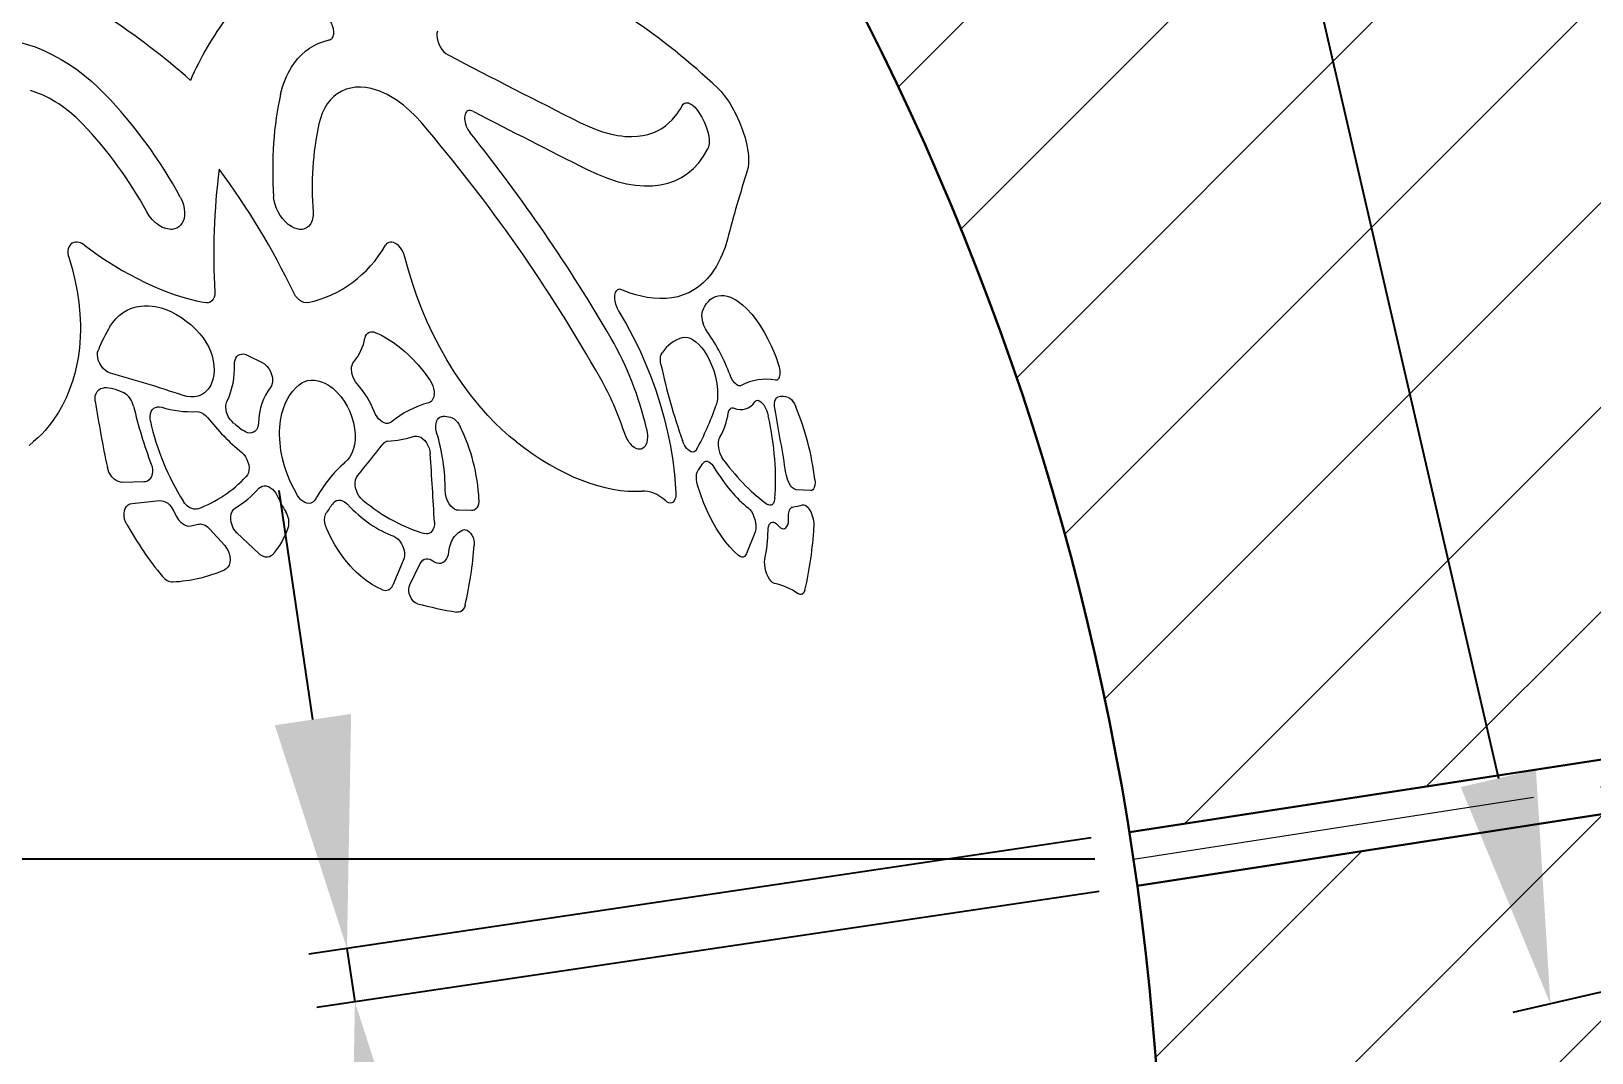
# Model space of a CAD drawing. Extents: x -180 to 858, y -94 to 522.
# Drawn here: x 99.73 to 119.96, y 185.96 to 199.2 of the extents above; entities that cross this region are included whole.
import ezdxf

# ---------------------------------------------------------------- set-up
doc = ezdxf.new("R2010")
doc.units = 0
doc.header["$LTSCALE"] = 7
doc.header["$MEASUREMENT"] = 0
doc.linetypes.add('CENTER2', pattern=[1.125, 0.75, -0.125, 0.125, -0.125])
doc.layers.get('0').update_dxf_attribs({"linetype": 'CONTINUOUS', "lineweight": 15})
for name, color, linetype, lineweight in [('1', 1, 'CENTER2', 15), ('3', 3, 'CONTINUOUS', 30), ('8', 250, 'CONTINUOUS', 15)]:
    doc.layers.add(name, color=color, linetype=linetype, lineweight=lineweight)
doc.styles.add('ITALICT', font='ITALICT.shx', dxfattribs={"width": 0.8, "height": 3})
doc.dimstyles.get("Standard").update_dxf_attribs({"dimtxt": 3, "dimasz": 3, "dimexe": 0.5, "dimexo": 0.5, "dimgap": 0.8, "dimtad": 1, "dimdsep": 46, "dimtxsty": 'ITALICT', "dimcen": 0.09, "dimazin": 2, "dimtfac": 1, "dimtmove": 0, "dimatfit": 3, "dimfxl": 1, "dimtolj": 1, "dimtzin": 0, "dimarcsym": 0})

# ---------------------------------------------------------------- blocks, each defined once
blk = doc.blocks.new('*D57')
at = {"color": 0, "lineweight": -2, "transparency": 16777216}
for p, q in [((106.239, 279.356), (97.935, 277.439)), ((99.097, 274.628), (118.748, 189.513)), ((127.239, 188.395), (118.935, 186.478))]:
    blk.add_line(p, q, dxfattribs=at)
at = {"color": 0, "transparency": 16777216}
for points in [[(99.585, 274.741), (98.61, 274.516), (98.423, 277.551)], [(119.235, 189.626), (118.26, 189.401), (119.423, 186.59)]]:
    blk.add_solid(points, dxfattribs=at)
at = {"color": 0, "transparency": 16777216, "insert": (106.181, 254.172), "char_height": 3, "attachment_point": 5, "rotation": 283, "style": 'ITALICT'}
blk.add_mtext('\\A1;93.4', dxfattribs=at)
blk = doc.blocks.new('*D72')
at = {"color": 0, "lineweight": -2, "transparency": 16777216}
for p, q in [((103.379, 190.276), (102.939, 193.243)), ((113.469, 188.741), (103.325, 187.235)), ((113.572, 188.048), (103.428, 186.542)), ((103.82, 187.308), (103.923, 186.616)), ((104.363, 183.648), (106.197, 171.298))]:
    blk.add_line(p, q, dxfattribs=at)
at = {"color": 0, "transparency": 16777216}
for points in [[(103.874, 190.349), (102.885, 190.202), (103.82, 187.308)], [(104.858, 183.722), (103.869, 183.575), (103.923, 186.616)]]:
    blk.add_solid(points, dxfattribs=at)
at = {"color": 0, "transparency": 16777216, "insert": (107.775, 176.327), "char_height": 3, "attachment_point": 5, "rotation": 278.445, "style": 'ITALICT'}
blk.add_mtext('\\A1;%%c0.7', dxfattribs=at)
blk = doc.blocks.new('*D98')
at = {"color": 0, "lineweight": -2, "transparency": 16777216}
blk.add_arc((127.726, 188.507), 74.157, 92.31805, 100.68195, dxfattribs=at)
at = {"color": 0, "transparency": 16777216}
for points in [[(124.716, 263.103), (124.737, 262.103), (127.726, 262.664)], [(114.083, 260.89), (113.878, 261.868), (111.044, 260.763)]]:
    blk.add_solid(points, dxfattribs=at)
at = {"color": 0, "transparency": 16777216, "insert": (119.071, 264.472), "char_height": 3, "attachment_point": 5, "rotation": 6.5, "style": 'ITALICT'}
blk.add_mtext('\\A1;13°', dxfattribs=at)
blk = doc.blocks.new('*D100')
at = {"color": 0, "lineweight": -2, "transparency": 16777216}
for p, q in [((108.243, 202.468), (69.189, 202.468)), ((69.689, 199.468), (69.689, 191.468)), ((113.517, 188.468), (69.189, 188.468))]:
    blk.add_line(p, q, dxfattribs=at)
at = {"color": 0, "transparency": 16777216}
for points in [[(69.189, 199.468), (70.189, 199.468), (69.689, 202.468)], [(69.189, 191.468), (70.189, 191.468), (69.689, 188.468)]]:
    blk.add_solid(points, dxfattribs=at)
at = {"color": 0, "transparency": 16777216, "insert": (67.389, 195.468), "char_height": 3, "attachment_point": 5, "rotation": 90, "style": 'ITALICT'}
blk.add_mtext('\\A1;14', dxfattribs=at)

msp = doc.modelspace()

# ---------------------------------------------------------------- hatches: boundary and pattern name
at = {"layer": '8'}
h = msp.add_hatch(dxfattribs=at)
h.set_pattern_fill('ANSI31', color=256, scale=15)
h.paths.add_polyline_path([(119.6303, 209.1256), (108.9316, 202.1732, -0.1018383), (113.9639, 188.8142), (123.9633, 190.3573)])
h.paths.add_polyline_path([(116.1474, 224.2116), (99.0824, 222.1209), (99.7259, 216.8683, 0.1692406), (103.8513, 208.4829, -0.0524267), (108.552, 202.7614), (119.4627, 209.8516)])
h.paths.add_polyline_path([(111.3618, 244.9405), (96.5095, 243.1209), (98.9972, 222.8157), (115.9891, 224.8974)])
h.paths.add_polyline_path([(106.5761, 265.6694), (93.9367, 264.1209), (96.4244, 243.8157), (111.2034, 245.6263)])
h.paths.add_polyline_path([(105.3588, 270.9422), (104.628, 270.7735), (102.6207, 279.4683), (95.551, 279.4683, -0.4480524), (92.4524, 276.2359), (93.8515, 264.8157), (106.4178, 266.3552)])
h.paths.add_polyline_path([(124.4759, 271.4683), (123.7259, 271.4683), (123.7259, 279.4683), (111.2259, 279.4683), (110.9052, 279.1475), (112.423, 272.5731), (111.6922, 272.4044), (124.4759, 217.0321)])
h.paths.add_polyline_path([(103.3904, 279.4683), (102.6207, 279.4683), (104.628, 270.7735), (105.3588, 270.9422)], flags=17)
h.paths.add_polyline_path([(110.9052, 279.1475), (110.2798, 278.5222), (111.6922, 272.4044), (112.423, 272.5731)])
h.paths.add_polyline_path([(124.4759, 279.4683), (123.7259, 279.4683), (123.7259, 271.4683), (124.4759, 271.4683)], flags=17)
h.paths.add_polyline_path([(102.9455, 258.1823), (105.0312, 249.1485), (109.4158, 250.1607), (107.3302, 259.1945)], flags=24)
h.paths.add_polyline_path([(116.0254, 261.8609), (122.6255, 262.6129), (122.1161, 267.084), (115.516, 266.332)], flags=24)
h.paths.add_polyline_path([(98.469, 232.1671), (107.6142, 234.2784), (106.6019, 238.663), (97.4567, 236.5517)], flags=24)
h = msp.add_hatch(dxfattribs=at)
h.set_pattern_fill('ANSI31', color=256, scale=15)
h.paths.add_polyline_path([(144.6759, 279.4683), (131.7259, 279.4683), (131.7259, 271.4683), (130.9759, 271.4683), (130.9759, 10.3183), (131.7259, 10.3183), (131.7259, 2.3183), (141.7259, 2.3183), (141.7259, 120.7683), (135.8759, 120.7683), (135.8759, 121.5183), (134.8759, 121.5183), (132.9995, 124.7683), (134.8759, 128.0183), (135.8759, 128.0183), (135.8759, 128.7683), (141.7259, 128.7683), (141.7259, 204.4183), (144.6759, 206.1214)])
h.paths.add_polyline_path([(131.7259, 10.3183), (130.9759, 10.3183), (130.9759, 2.3183), (131.7259, 2.3183)], flags=17)
h.paths.add_polyline_path([(124.4759, 10.3183), (123.7259, 10.3183), (123.7259, 2.3183), (124.4759, 2.3183)])
h.paths.add_polyline_path([(123.7259, 10.3183), (124.4759, 10.3183), (124.4759, 14.8628), (117.2629, 12.2375, 0.3152988), (116.2759, 10.8279), (116.2759, 4.5185, 0.3152988), (116.9339, 3.5788), (120.3971, 2.3183), (123.7259, 2.3183)])
h.paths.add_polyline_path([(131.7259, 279.4683), (130.9759, 279.4683), (130.9759, 271.4683), (131.7259, 271.4683)], flags=17)
h.paths.add_polyline_path([(141.7259, 121.5183), (135.8759, 121.5183), (135.8759, 120.7683), (141.7259, 120.7683)], flags=17)
h.paths.add_polyline_path([(141.7259, 128.7683), (135.8759, 128.7683), (135.8759, 128.0183), (141.7259, 128.0183)], flags=17)
h.paths.add_polyline_path([(140.2973, 112.5777), (145.4545, 112.5777), (145.4545, 117.0777), (140.2973, 117.0777)], flags=9)
h.paths.add_polyline_path([(139.7402, 103.5777), (145.0116, 103.5777), (145.0116, 108.0777), (139.7402, 108.0777)], flags=9)
h.paths.add_polyline_path([(132.8169, 169.0442), (143.2312, 169.0442), (143.2312, 173.5442), (132.8169, 173.5442)], flags=24)
h = msp.add_hatch(dxfattribs=at)
h.set_pattern_fill('ANSI31', color=256, scale=15)
h.paths.add_polyline_path([(124.4759, 188.137), (124.1212, 189.6734), (114.0667, 188.1218, -0.0343906), (114.4009, 183.2683), (114.4009, 180.7683, -0.0247662), (114.1068, 174.8353), (113.2868, 166.5825, 0.0216508), (112.9009, 159.6683), (111.8032, 71.5419, 0.0344623), (112.0362, 67.4179), (114.1655, 50.5186, -0.0313452), (114.4009, 46.7683), (114.4009, 42.7683, -0.0454882), (113.7561, 35.6958, -0.5061452), (115.699, 31.2683), (121.8477, 27.7183), (124.4759, 27.7183)])
h.paths.add_polyline_path([(123.033, 93.2377), (132.4187, 93.2377), (132.4187, 97.7377), (123.033, 97.7377)], flags=9)

# ---------------------------------------------------------------- linework, layer by layer
at = {"layer": '1'}
msp.add_line((114.017, 188.4683), (124.0422, 190.0153), dxfattribs=at)
at = {"layer": '3'}
for p, q in [((113.9639, 188.8142), (123.9633, 190.3573)), ((114.0667, 188.1218), (124.1212, 189.6734))]:
    msp.add_line(p, q, dxfattribs=at)
msp.add_arc((78.9931, 183.2683), 35.4078, 0, 45.40789, dxfattribs=at)
at = {"layer": '8'}
for p, q in [((102.5275, 194.9979), (102.7192, 194.9031)), ((101.1846, 193.3539), (100.9108, 193.3493)), ((109.8347, 193.2439), (109.6452, 193.2525)), ((101.0366, 193.0763), (101.389, 193.1122)), ((101.5677, 192.9888), (101.6083, 192.9075)), ((105.4357, 192.983), (105.2665, 192.9867)), ((101.7983, 192.7859), (101.8909, 192.8071)), ((102.0369, 192.7482), (102.2357, 192.5291)), ((102.6764, 192.4264), (102.3929, 192.6956)), ((105.2671, 192.6981), (105.31, 192.7265)), ((109.1089, 192.6939), (108.9998, 192.4253)), ((104.5503, 192.3348), (104.4132, 192.0157)), ((104.6354, 192.0208), (104.7702, 192.2979))]:
    msp.add_line(p, q, dxfattribs=at)
for points in [[(103.5897, 199.0817), (103.6012, 199.0852), (103.6118, 199.0906), (103.6215, 199.0978), (103.6298, 199.1066), (103.6425, 199.1283), (103.6469, 199.1422), (103.6498, 199.1573), (103.6509, 199.19), (103.6456, 199.2266), (103.6342, 199.2643), (103.6175, 199.3012), (103.5958, 199.3367), (103.5701, 199.3689)], [(104.9951, 199.1951), (104.987, 199.1697), (104.9844, 199.14), (104.9874, 199.1048), (104.996, 199.0682), (105.0098, 199.0311), (105.0283, 198.9945), (105.0508, 198.9603), (105.0766, 198.9297), (105.1036, 198.9054), (105.1316, 198.8872)], [(99.4307, 199.0817), (99.4874, 199.0719), (99.5441, 199.06), (99.6025, 199.0457), (99.6608, 199.0293), (99.7756, 198.9909), (99.8896, 198.9447), (100.0023, 198.8912), (100.1133, 198.8306), (100.2221, 198.7632), (100.3285, 198.6894), (100.4208, 198.6186), (100.5107, 198.5432), (100.5977, 198.4636), (100.6815, 198.3801)], [(102.96, 198.3801), (102.9858, 198.4753), (103.0178, 198.5655), (103.0363, 198.6092), (103.0565, 198.6514), (103.0776, 198.691), (103.1002, 198.7291), (103.1399, 198.7874), (103.1833, 198.8414), (103.2303, 198.8907), (103.2808, 198.9351), (103.3346, 198.9746), (103.394, 199.0102), (103.4565, 199.0401), (103.5219, 199.0639), (103.5897, 199.0817)], [(100.3923, 197.9945), (100.3091, 198.076), (100.2216, 198.1516), (100.1302, 198.2205), (100.0832, 198.2523), (100.0356, 198.2822), (99.9579, 198.3261), (99.8789, 198.3646), (99.7988, 198.3977), (99.7182, 198.4249)], [(104.7798, 198.0146), (104.7067, 198.0948), (104.6303, 198.1692), (104.551, 198.237), (104.4693, 198.2975), (104.4267, 198.3255), (104.3837, 198.3512), (104.3425, 198.3736), (104.3012, 198.3938), (104.2446, 198.4178), (104.188, 198.4376), (104.1318, 198.4528), (104.0637, 198.4651), (103.997, 198.4704), (103.9321, 198.4683), (103.8695, 198.459), (103.8097, 198.4423), (103.7531, 198.4185), (103.7002, 198.3876), (103.6749, 198.3692), (103.6506, 198.3491), (103.6274, 198.3274), (103.6055, 198.304), (103.5651, 198.2527), (103.5299, 198.1955), (103.4999, 198.1331), (103.4752, 198.0659), (103.4557, 197.9945)], [(108.6279, 198.4571), (108.6704, 198.4134), (108.7122, 198.3633), (108.7527, 198.3078), (108.7821, 198.2633), (108.8104, 198.2168), (108.8629, 198.1191), (108.9094, 198.0176), (108.949, 197.9146), (108.9804, 197.8149), (109.0044, 197.7168), (109.0137, 197.6669), (109.0207, 197.6182), (109.0248, 197.5752), (109.0269, 197.534), (109.0258, 197.4798), (109.0201, 197.4303), (109.0096, 197.3866)], [(105.4603, 198.1567), (105.4393, 198.1654), (105.4188, 198.1693), (105.3998, 198.1681), (105.3824, 198.1614), (105.3677, 198.1494), (105.3564, 198.1329), (105.3501, 198.1171), (105.3459, 198.0991), (105.3439, 198.0795), (105.3441, 198.0588), (105.3466, 198.0362), (105.3512, 198.0128), (105.3664, 197.9657), (105.3888, 197.92), (105.4174, 197.8783)], [(106.8482, 198.01), (106.9389, 197.9671), (107.0285, 197.9297), (107.1311, 197.8934), (107.2313, 197.865), (107.3287, 197.8449), (107.3771, 197.8378), (107.4246, 197.8329), (107.4699, 197.8303), (107.5143, 197.8297), (107.5861, 197.8333), (107.6551, 197.8426), (107.7214, 197.8576), (107.7845, 197.8783), (107.8445, 197.9045), (107.9013, 197.9361), (107.9494, 197.9693), (107.9947, 198.0066), (108.037, 198.048), (108.0765, 198.0934), (108.1012, 198.1258), (108.1246, 198.16), (108.1465, 198.1957), (108.1672, 198.233)], [(108.1672, 198.233), (108.1793, 198.2504), (108.1946, 198.2625), (108.2129, 198.2687), (108.2337, 198.2687), (108.2479, 198.2654), (108.2626, 198.2596), (108.2778, 198.2513), (108.2934, 198.2408), (108.3248, 198.2134), (108.355, 198.1801), (108.3836, 198.1421), (108.42, 198.0833), (108.4516, 198.02), (108.4777, 197.9546), (108.4934, 197.9051), (108.5052, 197.8565), (108.5142, 197.7977), (108.5159, 197.7678), (108.5155, 197.7396), (108.5132, 197.717), (108.5091, 197.6967), (108.499, 197.6698)], [(101.658, 197.046), (101.6811, 196.9975), (101.6987, 196.9471), (101.7103, 196.8959), (101.7151, 196.8456), (101.7138, 196.8069), (101.7078, 196.7701), (101.6968, 196.7358), (101.6808, 196.7047), (101.662, 196.6799), (101.6396, 196.6594), (101.614, 196.6436), (101.5856, 196.6331), (101.5549, 196.6277), (101.5345, 196.627), (101.5135, 196.6284), (101.471, 196.6369), (101.4277, 196.6534), (101.3857, 196.6767), (101.3619, 196.6934), (101.3388, 196.7121), (101.2954, 196.7547), (101.257, 196.8027), (101.2248, 196.8544)], [(103.3807, 196.8544), (103.3808, 196.8082), (103.3746, 196.7642), (103.3686, 196.7423), (103.3609, 196.7218), (103.3525, 196.7047), (103.3426, 196.689), (103.3217, 196.665), (103.2965, 196.6464), (103.2676, 196.6339), (103.2375, 196.6278), (103.2057, 196.6276), (103.1732, 196.6329), (103.1403, 196.6435), (103.0991, 196.664), (103.059, 196.6916), (103.0209, 196.7251), (102.9863, 196.7631), (102.9545, 196.8062), (102.9269, 196.8527), (102.9048, 196.9), (102.8874, 196.9489), (102.8753, 196.9979), (102.8691, 197.046)], [(108.752, 196.5018), (108.7211, 196.3985), (108.6846, 196.301), (108.6643, 196.2545), (108.6425, 196.2097), (108.6113, 196.1525), (108.5775, 196.0984), (108.5413, 196.0476), (108.491, 195.9872), (108.4366, 195.9326), (108.3784, 195.8841), (108.3162, 195.842), (108.2503, 195.8063), (108.1808, 195.7773), (108.108, 195.7551), (108.0337, 195.74), (107.9566, 195.7316), (107.8769, 195.7298), (107.7949, 195.7346), (107.7109, 195.746), (107.6393, 195.7605), (107.5668, 195.7793), (107.4932, 195.8024), (107.4374, 195.8226), (107.3813, 195.8451)], [(100.2126, 196.2674), (100.2562, 196.1217), (100.2926, 195.9752), (100.3217, 195.8283), (100.3434, 195.6813), (100.3574, 195.5348), (100.3635, 195.3891), (100.3636, 195.3168), (100.3616, 195.2449), (100.3559, 195.1497), (100.3464, 195.0556), (100.3334, 194.9626), (100.3141, 194.8596), (100.2903, 194.7586), (100.2616, 194.6597), (100.2282, 194.5633), (100.1835, 194.4548), (100.1325, 194.3502), (100.0753, 194.2501), (100.0118, 194.1547), (99.9776, 194.1088), (99.942, 194.0642), (99.9051, 194.0214), (99.8668, 193.98), (99.8134, 193.9269), (99.7575, 193.8765), (99.6993, 193.8289)], [(100.418, 196.4226), (100.3839, 196.444), (100.3661, 196.452), (100.3479, 196.4579), (100.3237, 196.4624), (100.2999, 196.4625), (100.2775, 196.4581), (100.2571, 196.4493), (100.2393, 196.4364), (100.2245, 196.4196), (100.2131, 196.399), (100.2053, 196.3757), (100.2015, 196.3507), (100.2011, 196.3313), (100.2027, 196.3113), (100.2066, 196.2892), (100.2126, 196.2674)], [(104.5716, 196.2674), (104.5583, 196.3088), (104.5388, 196.3492), (104.514, 196.3863), (104.4858, 196.4172), (104.4703, 196.4304), (104.4544, 196.4416), (104.439, 196.4502), (104.4233, 196.4567), (104.4023, 196.4619), (104.382, 196.4627), (104.3633, 196.4589), (104.3465, 196.4508), (104.3319, 196.4384), (104.3202, 196.4226)], [(106.0172, 193.8723), (105.9221, 193.9496), (105.8285, 194.0327), (105.7368, 194.1211), (105.6472, 194.2145), (105.5895, 194.2783), (105.5329, 194.344), (105.4756, 194.4137), (105.4195, 194.4851), (105.3126, 194.6307), (105.2108, 194.782), (105.1144, 194.9383), (105.0236, 195.099), (104.9387, 195.2634), (104.8599, 195.431), (104.7897, 195.5954), (104.7255, 195.7619), (104.6677, 195.9298), (104.6162, 196.0984), (104.5716, 196.2674)], [(102.1061, 195.8122), (102.1051, 195.7794), (102.0984, 195.7486), (102.086, 195.7218), (102.0687, 195.7008), (102.0467, 195.6856), (102.0213, 195.6774), (102.001, 195.6758), (101.9799, 195.6781)], [(103.3143, 195.6781), (103.2878, 195.676), (103.2598, 195.6811), (103.2321, 195.6927), (103.2038, 195.7112), (103.1775, 195.735), (103.1542, 195.7628), (103.1383, 195.7868), (103.1247, 195.8122)], [(107.3813, 195.8451), (107.3689, 195.8493), (107.3568, 195.8512), (107.3403, 195.8498), (107.3254, 195.8435), (107.3127, 195.8326), (107.3049, 195.8219), (107.2986, 195.809), (107.2932, 195.7925), (107.2897, 195.7743), (107.2881, 195.7366), (107.2931, 195.6932), (107.3042, 195.6489), (107.3211, 195.6052), (107.343, 195.5643)], [(108.4321, 195.5773), (108.4454, 195.6058), (108.4601, 195.6324), (108.4815, 195.6648), (108.5051, 195.6933), (108.5308, 195.7178), (108.5621, 195.7402), (108.5958, 195.7569), (108.6315, 195.7677), (108.6692, 195.7724), (108.709, 195.7708), (108.7501, 195.7631), (108.7922, 195.7491), (108.835, 195.7292), (108.8636, 195.7128), (108.8924, 195.6939), (108.9497, 195.6493), (109.0062, 195.5963), (109.0669, 195.5292), (109.1254, 195.4542), (109.1811, 195.3725), (109.2339, 195.2851), (109.2778, 195.2035), (109.3189, 195.119), (109.3569, 195.0322), (109.3833, 194.9658), (109.4078, 194.8987)], [(100.747, 195.3689), (100.7824, 195.422), (100.8227, 195.4702), (100.8675, 195.5131), (100.9166, 195.55), (100.9695, 195.5808), (101.0259, 195.6052), (101.0852, 195.6229), (101.1469, 195.6339), (101.1962, 195.6378), (101.2464, 195.6376), (101.2971, 195.6334), (101.3349, 195.6278), (101.3727, 195.6201), (101.4116, 195.6101), (101.4504, 195.5979), (101.5262, 195.5679), (101.6007, 195.5304), (101.6733, 195.486), (101.737, 195.4401), (101.7985, 195.3891), (101.8572, 195.3337), (101.9128, 195.2743)], [(107.343, 195.5643), (107.438, 195.4044), (107.5274, 195.2396), (107.6108, 195.0705), (107.6881, 194.8975), (107.759, 194.7216), (107.8235, 194.5431), (107.8814, 194.3626), (107.9325, 194.1808), (107.9765, 193.9989), (108.0135, 193.8162), (108.0434, 193.6337), (108.0658, 193.4522), (108.0764, 193.3343), (108.0837, 193.2172)], [(108.4931, 195.297), (108.4681, 195.3375), (108.4478, 195.3824), (108.4327, 195.4299), (108.4236, 195.4772), (108.4212, 195.5146), (108.4239, 195.5485), (108.4273, 195.5636), (108.4321, 195.5773)], [(101.9128, 195.2743), (101.9541, 195.223), (101.9908, 195.1679), (102.0228, 195.1096), (102.0495, 195.049), (102.0706, 194.9868), (102.0857, 194.9237), (102.0945, 194.8618), (102.097, 194.8007), (102.0928, 194.7411), (102.0817, 194.6841), (102.0641, 194.6324), (102.0529, 194.6083), (102.0401, 194.5856), (102.0207, 194.558), (101.9987, 194.5331), (101.9742, 194.5113), (101.9476, 194.493), (101.9191, 194.4783), (101.8888, 194.4672), (101.866, 194.4615), (101.8426, 194.4578), (101.7942, 194.4561), (101.7447, 194.462), (101.6952, 194.4751)], [(104.0538, 195.217), (104.0615, 195.242), (104.0733, 195.2639), (104.0888, 195.2814), (104.1073, 195.2934), (104.1286, 195.2999), (104.1515, 195.3008), (104.1692, 195.2977), (104.1871, 195.2915)], [(104.1871, 195.2915), (104.2667, 195.2544), (104.345, 195.2108), (104.4219, 195.161), (104.4969, 195.1055), (104.5699, 195.0447), (104.6144, 195.0041), (104.6578, 194.9617), (104.7415, 194.8716), (104.8207, 194.7752), (104.8964, 194.6709)], [(100.7536, 194.7651), (100.7206, 194.7783), (100.6891, 194.7983), (100.6607, 194.8238), (100.6351, 194.8547), (100.614, 194.8892), (100.5983, 194.9258), (100.5882, 194.9639), (100.5845, 195.0017), (100.5873, 195.0364), (100.5965, 195.0683)], [(108.178, 195.2255), (108.207, 195.2293), (108.2378, 195.2262), (108.2697, 195.2166), (108.3069, 195.1979), (108.344, 195.1716), (108.3818, 195.137), (108.418, 195.0964), (108.4412, 195.0661), (108.4633, 195.034), (108.486, 194.9972), (108.5071, 194.9588), (108.5438, 194.8807), (108.5743, 194.7989), (108.5983, 194.7155), (108.615, 194.6321), (108.6243, 194.5503), (108.6259, 194.5104), (108.6254, 194.4716), (108.6226, 194.4346), (108.6177, 194.3993), (108.6111, 194.3686), (108.6026, 194.34)], [(102.3621, 194.8776), (102.3635, 194.9067), (102.3692, 194.9343), (102.3791, 194.959), (102.3928, 194.9793), (102.4103, 194.9956), (102.4307, 195.0068), (102.4507, 195.0121), (102.4722, 195.0131), (102.4945, 195.0099), (102.5112, 195.0049), (102.5275, 194.9979)], [(102.7192, 194.9031), (102.751, 194.8832), (102.7801, 194.8567), (102.8062, 194.8241), (102.8274, 194.7875), (102.8433, 194.7484), (102.8528, 194.7086), (102.856, 194.6691), (102.8549, 194.65), (102.852, 194.6315), (102.8417, 194.5997), (102.8342, 194.5856), (102.8251, 194.5731)], [(103.9521, 194.6261), (103.9315, 194.6526), (103.9137, 194.682), (103.8992, 194.7132), (103.8885, 194.7455), (103.8816, 194.7784), (103.8788, 194.8108), (103.8805, 194.8408), (103.8864, 194.8689), (103.8968, 194.8938), (103.9098, 194.9127)], [(107.8906, 194.876), (107.8846, 194.9127), (107.8829, 194.948), (107.8859, 194.9807), (107.893, 195.0072), (107.9044, 195.0288)], [(109.4078, 194.8987), (109.4227, 194.8468), (109.431, 194.7958), (109.4323, 194.7701), (109.4314, 194.7459), (109.4289, 194.7284), (109.425, 194.7127), (109.4155, 194.6926), (109.4093, 194.6849), (109.4021, 194.679), (109.3942, 194.6753), (109.3855, 194.6737), (109.3762, 194.6743)], [(103.201, 194.6136), (103.2352, 194.6375), (103.2728, 194.6556), (103.313, 194.6676), (103.3549, 194.6732), (103.3986, 194.6725), (103.4431, 194.6655), (103.4888, 194.6521), (103.5341, 194.6329), (103.5782, 194.6083), (103.6067, 194.5892), (103.6346, 194.568), (103.6625, 194.5441), (103.6894, 194.5183), (103.7391, 194.4626), (103.784, 194.4013), (103.8234, 194.3355), (103.8571, 194.2663), (103.8844, 194.1946), (103.9052, 194.1215), (103.9191, 194.0478), (103.9258, 193.9744), (103.9264, 193.9371), (103.9248, 193.9003), (103.9214, 193.8665), (103.9162, 193.8335), (103.9058, 193.7898), (103.8917, 193.7483), (103.874, 193.7095), (103.852, 193.6732), (103.8263, 193.6407), (103.7972, 193.6128)], [(104.8964, 194.6709), (104.9162, 194.6375), (104.9319, 194.6016), (104.9429, 194.5644), (104.9488, 194.5276), (104.9496, 194.492), (104.9448, 194.4584), (104.935, 194.4301), (104.92, 194.4065), (104.9106, 194.3969), (104.9002, 194.3892), (104.8792, 194.3802)], [(108.9312, 194.6032), (108.9229, 194.5999), (108.9138, 194.5985), (108.9042, 194.5992), (108.8941, 194.6018), (108.8737, 194.6126), (108.8597, 194.6239), (108.8459, 194.6381), (108.8202, 194.6729), (108.7985, 194.7129), (108.7867, 194.741)], [(100.5563, 194.4025), (100.5538, 194.4373), (100.557, 194.4712), (100.5662, 194.5022), (100.5809, 194.5282), (100.6009, 194.5493), (100.6253, 194.564), (100.6452, 194.5702), (100.6664, 194.5727)], [(103.18, 193.177), (103.1288, 193.2678), (103.0833, 193.362), (103.0438, 193.4589), (103.0106, 193.5578), (102.9841, 193.658), (102.9643, 193.7587), (102.9517, 193.8593), (102.9464, 193.9588), (102.9467, 194.0092), (102.9489, 194.059), (102.953, 194.1055), (102.9589, 194.1512), (102.9668, 194.196), (102.9765, 194.2398), (102.9876, 194.2808), (103.0005, 194.3206), (103.0237, 194.3792), (103.0511, 194.4343), (103.0826, 194.4858), (103.1182, 194.533), (103.1578, 194.5759), (103.201, 194.6136)], [(109.3699, 194.291), (109.3647, 194.3303), (109.3639, 194.367), (109.3679, 194.4002), (109.376, 194.425), (109.3823, 194.436), (109.3897, 194.4446), (109.3968, 194.4499), (109.4047, 194.4532)], [(109.5417, 194.4499), (109.5518, 194.4459), (109.5621, 194.4396), (109.5828, 194.4213), (109.6022, 194.397), (109.6217, 194.365), (109.6385, 194.3295)], [(101.2711, 194.142), (101.2662, 194.1751), (101.2662, 194.2078), (101.2712, 194.2388), (101.2811, 194.2659), (101.2959, 194.2897), (101.3151, 194.3085), (101.3377, 194.3213), (101.3636, 194.3281), (101.391, 194.3286), (101.4174, 194.3234)], [(101.8687, 194.2662), (101.8987, 194.2641), (101.9292, 194.2547), (101.9584, 194.2389), (101.9869, 194.2164), (102.0121, 194.1891)], [(102.3483, 194.1182), (102.3249, 194.14), (102.3038, 194.1653), (102.2858, 194.1931), (102.271, 194.2232), (102.2596, 194.2548), (102.2523, 194.2869), (102.2492, 194.3275), (102.2505, 194.3481), (102.2538, 194.3679), (102.2588, 194.3853), (102.2656, 194.4014)], [(104.3929, 194.1311), (104.3734, 194.1192), (104.351, 194.1132), (104.3273, 194.1134), (104.302, 194.1198), (104.2769, 194.132), (104.2531, 194.149), (104.23, 194.1715), (104.2093, 194.1977), (104.1916, 194.2264), (104.1768, 194.2581)], [(108.764, 194.2476), (108.7714, 194.2741), (108.7831, 194.2954), (108.7905, 194.3033), (108.7988, 194.3092), (108.8077, 194.3128), (108.8173, 194.3143), (108.8274, 194.3137), (108.8378, 194.311)], [(109.1086, 194.3926), (109.1191, 194.4037), (109.1316, 194.4104), (109.1457, 194.4122), (109.1556, 194.4106), (109.1659, 194.4068), (109.1872, 194.3928), (109.2079, 194.3722), (109.2234, 194.352), (109.2374, 194.3294), (109.2505, 194.3039), (109.2621, 194.2767), (109.273, 194.2447), (109.2814, 194.2124)], [(102.6717, 194.1161), (102.6684, 194.0854), (102.6602, 194.0567), (102.6472, 194.0318), (102.63, 194.0121), (102.6085, 193.9976), (102.5839, 193.9893), (102.5573, 193.9876), (102.5299, 193.9925), (102.5029, 194.0034), (102.4775, 194.0191)], [(104.9828, 193.9917), (104.9766, 194.0161), (104.9725, 194.0406), (104.9706, 194.0636), (104.9709, 194.086), (104.9744, 194.1139), (104.9818, 194.1398), (104.993, 194.1624), (105.0073, 194.1799), (105.0248, 194.1929), (105.0448, 194.2005), (105.0645, 194.2023)], [(105.16, 194.1918), (105.1842, 194.184), (105.2082, 194.1705), (105.2306, 194.1524), (105.2526, 194.1288), (105.2721, 194.1015), (105.2885, 194.0719)], [(107.7036, 194.0475), (107.7133, 193.9904), (107.7154, 193.9619), (107.7156, 193.9339), (107.7126, 193.8983), (107.706, 193.8658), (107.6955, 193.8372), (107.6839, 193.8171), (107.6697, 193.8006), (107.6532, 193.7883), (107.6351, 193.7809), (107.6152, 193.7782), (107.5944, 193.7804), (107.5785, 193.7851), (107.5624, 193.7924), (107.5451, 193.8029), (107.5282, 193.8158), (107.4973, 193.8465), (107.4805, 193.8676), (107.4646, 193.8908), (107.4487, 193.9178), (107.4344, 193.9462), (107.4121, 194.003)], [(104.6961, 193.9462), (104.7086, 193.9489), (104.7216, 193.9496), (104.7488, 193.9453), (104.7757, 193.9339), (104.8029, 193.915), (104.8279, 193.8905), (104.8497, 193.8616), (104.8687, 193.8282), (104.8834, 193.7925), (104.8935, 193.7556), (104.8988, 193.7184)], [(108.3511, 193.7733), (108.3383, 193.7562), (108.3221, 193.7451), (108.3035, 193.7411), (108.2826, 193.7447), (108.2609, 193.7557), (108.2397, 193.7728), (108.2242, 193.7896), (108.2098, 193.8088), (108.1959, 193.8313), (108.1836, 193.8555), (108.1696, 193.89)], [(108.7074, 193.6332), (108.6935, 193.6534), (108.681, 193.6756), (108.66, 193.7237), (108.6452, 193.7754), (108.6376, 193.8269), (108.6372, 193.8676), (108.6428, 193.904), (108.6479, 193.9199), (108.6548, 193.9339)], [(102.4551, 193.7342), (102.481, 193.709), (102.5035, 193.6795), (102.522, 193.6471), (102.5362, 193.6121), (102.5456, 193.5761), (102.5497, 193.5398), (102.5484, 193.5057), (102.5415, 193.4735), (102.529, 193.4449), (102.5129, 193.423)], [(100.9108, 193.3493), (100.8852, 193.3514), (100.8594, 193.3585), (100.8345, 193.37), (100.8021, 193.3924), (100.7731, 193.4211), (100.7487, 193.4543), (100.7336, 193.4821), (100.7216, 193.5114), (100.7133, 193.5414)], [(101.2827, 193.5838), (101.2927, 193.5513), (101.2983, 193.5181), (101.2992, 193.4854), (101.2953, 193.4551), (101.2866, 193.4266), (101.2731, 193.4016), (101.2555, 193.3816), (101.2338, 193.3664), (101.2092, 193.357), (101.1846, 193.3539)], [(104.0234, 193.1205), (103.9979, 193.145), (103.9755, 193.1741), (103.9568, 193.2063), (103.9421, 193.2415), (103.932, 193.278), (103.9268, 193.3148), (103.9269, 193.3489), (103.9319, 193.3814), (103.9422, 193.4108), (103.9575, 193.4355)], [(108.3658, 193.3135), (108.3567, 193.3507), (108.3514, 193.3878), (108.3502, 193.4237), (108.3531, 193.4548), (108.36, 193.4829), (108.371, 193.5061)], [(108.4403, 193.6024), (108.4542, 193.6151), (108.4709, 193.622), (108.4893, 193.6223), (108.5093, 193.6157), (108.5297, 193.6024), (108.5493, 193.5839), (108.5638, 193.566), (108.5772, 193.5461)], [(109.6452, 193.2525), (109.634, 193.2545), (109.6222, 193.2594), (109.6093, 193.2679), (109.5966, 193.2791), (109.584, 193.2933), (109.572, 193.3097), (109.5503, 193.3473), (109.5318, 193.3915), (109.5179, 193.4381), (109.5113, 193.4708)], [(102.6786, 193.272), (102.6984, 193.2887), (102.7217, 193.2997), (102.747, 193.3042), (102.7742, 193.3021), (102.8018, 193.2936), (102.8281, 193.2795), (102.8538, 193.2594), (102.8771, 193.235), (102.8973, 193.2072), (102.9142, 193.1763)], [(105.2665, 192.9867), (105.2411, 192.9909), (105.2155, 193.0019), (105.1912, 193.0185), (105.1674, 193.0415), (105.1463, 193.0688), (105.1284, 193.0991), (105.1096, 193.1441), (105.0981, 193.1909), (105.0951, 193.2143), (105.0943, 193.2375)], [(108.8981, 192.4005), (108.8395, 192.4534), (108.7824, 192.5134), (108.7273, 192.5796), (108.6744, 192.6514), (108.6406, 192.702), (108.6078, 192.7545), (108.5463, 192.8645), (108.49, 192.9799), (108.4438, 193.0887), (108.4023, 193.2), (108.3658, 193.3135)], [(109.8856, 193.3872), (109.888, 193.3488), (109.8859, 193.3136), (109.8788, 193.2831), (109.8702, 193.265), (109.8588, 193.2519), (109.845, 193.2449), (109.8347, 193.2439)], [(100.964, 192.8036), (100.9476, 192.8378), (100.936, 192.8738), (100.9297, 192.9103), (100.9293, 192.9455), (100.9346, 192.9795), (100.9457, 193.0103), (100.9622, 193.036), (100.9842, 193.0565), (100.9969, 193.0644), (101.0103, 193.0704), (101.0366, 193.0763)], [(101.389, 193.1122), (101.4158, 193.1118), (101.443, 193.1057), (101.4695, 193.0943), (101.4955, 193.0775), (101.5196, 193.0564), (101.5409, 193.0318), (101.5553, 193.0109), (101.5677, 192.9888)], [(101.888, 193.0077), (101.8625, 193.0019), (101.8353, 193.0022), (101.808, 193.0085), (101.7803, 193.021), (101.754, 193.0388), (101.73, 193.0607), (101.7133, 193.0803), (101.6984, 193.1016)], [(103.411, 193.1295), (103.3954, 193.1081), (103.3758, 193.0914), (103.3531, 193.0808), (103.3278, 193.0769), (103.3008, 193.0796), (103.2737, 193.0886), (103.2468, 193.1039), (103.222, 193.1243), (103.1996, 193.1488), (103.18, 193.177)], [(103.6435, 193.0828), (103.6619, 193.101), (103.6839, 193.1135), (103.7084, 193.1194), (103.7348, 193.1185), (103.7618, 193.1108), (103.7878, 193.0972), (103.807, 193.083), (103.8249, 193.0661)], [(105.5308, 193.1277), (105.53, 193.0964), (105.5252, 193.0666), (105.5161, 193.0399), (105.5035, 193.0181), (105.4871, 193.0006), (105.4676, 192.9888), (105.4521, 192.9842), (105.4357, 192.983)], [(108.0837, 193.2172), (108.0839, 193.1927), (108.0818, 193.1692), (108.0781, 193.1492), (108.0724, 193.131), (108.0619, 193.1104), (108.048, 193.0944), (108.0312, 193.0844), (108.0125, 193.081), (107.9921, 193.0843), (107.9714, 193.0939), (107.9521, 193.1082)], [(109.3659, 193.1386), (109.3605, 193.1066), (109.3559, 193.0924), (109.3501, 193.0798), (109.3431, 193.0691), (109.335, 193.0608), (109.3201, 193.053), (109.303, 193.0515), (109.2851, 193.0566), (109.272, 193.0642)], [(109.5461, 192.8994), (109.5464, 192.9384), (109.5518, 192.9732), (109.5566, 192.9885), (109.5628, 193.002), (109.5698, 193.0123), (109.5779, 193.0205), (109.5868, 193.026), (109.5964, 193.0288)], [(109.7272, 193.0581), (109.7424, 193.0593), (109.7587, 193.0543), (109.7752, 193.0439), (109.7972, 193.0218), (109.8174, 192.9928), (109.8361, 192.9569), (109.8514, 192.9173), (109.8631, 192.8763), (109.869, 192.8469), (109.8727, 192.8181), (109.8743, 192.7927), (109.8739, 192.7681)], [(101.6083, 192.9075), (101.6215, 192.8838), (101.637, 192.8617), (101.6599, 192.836), (101.6858, 192.8142), (101.7139, 192.7976), (101.742, 192.7874), (101.7707, 192.7833), (101.7983, 192.7859)], [(102.3929, 192.6956), (102.3673, 192.7245), (102.3459, 192.7577), (102.3293, 192.7935), (102.3178, 192.8313), (102.312, 192.8696), (102.3123, 192.9072), (102.3187, 192.9419), (102.3312, 192.973), (102.3484, 192.9974), (102.3589, 193.0075), (102.3705, 193.0159)], [(103.5543, 192.7537), (103.5413, 192.7901), (103.5333, 192.8277), (103.5306, 192.8649), (103.5334, 192.8993), (103.5417, 192.9313), (103.5554, 192.9592)], [(104.9535, 192.8342), (104.9528, 192.7977), (104.9463, 192.7633), (104.9341, 192.7331), (104.9217, 192.7147), (104.9065, 192.6998), (104.889, 192.6893), (104.8702, 192.6836), (104.85, 192.6825), (104.8294, 192.6858)], [(109.0212, 193.0197), (109.0428, 192.999), (109.0627, 192.9726), (109.0812, 192.9398), (109.0964, 192.9042), (109.1083, 192.8665), (109.1166, 192.828), (109.121, 192.79), (109.1211, 192.7534), (109.1171, 192.7217), (109.1089, 192.6939)], [(109.2796, 192.7266), (109.2814, 192.7501), (109.2852, 192.7721), (109.2898, 192.7878), (109.2956, 192.8017), (109.3064, 192.8177), (109.3199, 192.8288), (109.3356, 192.8339), (109.3526, 192.8326), (109.3704, 192.825), (109.3879, 192.8118), (109.4045, 192.7944)], [(109.4045, 192.7944), (109.4219, 192.7757), (109.4401, 192.7613), (109.4594, 192.7515), (109.4784, 192.748), (109.4958, 192.7511), (109.5114, 192.7609), (109.5245, 192.7769), (109.5344, 192.7977), (109.5425, 192.828), (109.5463, 192.8623), (109.5461, 192.8994)], [(101.8909, 192.8071), (101.9054, 192.8093), (101.9204, 192.8097), (101.951, 192.8045), (101.9809, 192.7923), (102.0103, 192.773), (102.0369, 192.7482)], [(104.2798, 191.9567), (104.2085, 191.9899), (104.1385, 192.0298), (104.0701, 192.0761), (104.0038, 192.1282), (103.9399, 192.1856), (103.9014, 192.2239), (103.8639, 192.2641), (103.7925, 192.3491), (103.7263, 192.44), (103.6627, 192.5403), (103.6053, 192.645), (103.5543, 192.7537)], [(104.4256, 192.6508), (104.4549, 192.636), (104.4824, 192.6141), (104.5067, 192.5868), (104.5283, 192.5537), (104.5453, 192.5174), (104.5573, 192.4792), (104.5641, 192.4401), (104.5652, 192.4022), (104.5604, 192.366), (104.5503, 192.3348)], [(105.1412, 192.4469), (105.1499, 192.503), (105.1646, 192.5557), (105.1748, 192.5817), (105.1866, 192.6062), (105.1987, 192.6267), (105.212, 192.6458), (105.2378, 192.6747), (105.2671, 192.6981)], [(105.31, 192.7265), (105.3198, 192.7317), (105.3305, 192.735), (105.342, 192.7362), (105.3538, 192.7354), (105.3774, 192.7279), (105.4009, 192.7123), (105.4223, 192.6904), (105.4405, 192.664), (105.4551, 192.6336), (105.4653, 192.601), (105.4706, 192.5678), (105.4708, 192.5365)], [(102.2357, 192.5291), (102.2598, 192.4979), (102.2792, 192.4628), (102.2934, 192.4255), (102.3019, 192.387), (102.3046, 192.3486), (102.3008, 192.3114), (102.2908, 192.278), (102.2835, 192.2629), (102.2747, 192.2491), (102.2542, 192.2275), (102.2422, 192.2191), (102.2293, 192.2125)], [(102.8539, 192.4122), (102.8351, 192.3963), (102.8132, 192.3854), (102.7893, 192.3802), (102.7637, 192.381), (102.7377, 192.3876), (102.7125, 192.3993), (102.6939, 192.4116), (102.6764, 192.4264)], [(104.9316, 192.3328), (104.9584, 192.3164), (104.9869, 192.3056), (105.0156, 192.3012), (105.0431, 192.3039), (105.0685, 192.3137), (105.0911, 192.3302), (105.1097, 192.3523), (105.1248, 192.3802), (105.1353, 192.4123), (105.1412, 192.4469)], [(108.9998, 192.4253), (108.9889, 192.4048), (108.9746, 192.3896), (108.9576, 192.3812), (108.9385, 192.3805), (108.9181, 192.3872), (108.8981, 192.4005)], [(104.7702, 192.2979), (104.784, 192.3206), (104.8016, 192.339), (104.8223, 192.3518), (104.8452, 192.3583), (104.8699, 192.3585), (104.8948, 192.3526), (104.9135, 192.3442), (104.9316, 192.3328)], [(109.3639, 192.0401), (109.3529, 192.0434), (109.3417, 192.0491), (109.3199, 192.0666), (109.2982, 192.0928), (109.2789, 192.1248), (109.2628, 192.1602), (109.2497, 192.1999), (109.2405, 192.2407), (109.2356, 192.2804), (109.235, 192.3189), (109.2392, 192.3543)], [(104.7326, 191.7764), (104.7095, 191.7859), (104.6874, 191.8019), (104.6678, 191.8227), (104.6506, 191.8482), (104.6372, 191.8768), (104.6277, 191.9072), (104.6226, 191.9379), (104.6222, 191.9681), (104.6266, 191.9967), (104.6354, 192.0208)], [(109.757, 191.9542), (109.749, 191.9304), (109.7375, 191.9113), (109.7231, 191.8986), (109.71, 191.8939), (109.6956, 191.8939), (109.6806, 191.8987), (109.6696, 191.9051)], [(105.3505, 191.7562), (105.3415, 191.7285), (105.3281, 191.7043), (105.3108, 191.6853), (105.2906, 191.6727), (105.2678, 191.6666), (105.2436, 191.6673)]]:
    msp.add_lwpolyline(points, dxfattribs=at)
for centre, radius, start, end in [((95.9509, 192.0188), 8.7673, 48.2397, 57.19832), ((105.7272, 196.8333), 4.2983, 143.52975, 156.33556), ((157.9758, 300.1633), 114.2337, 242.445232, 243.412141), ((96.2123, 194.0843), 6.199, 28.53925, 43.86637), ((155.6078, 294.4291), 108.5502, 242.485366, 243.358401), ((96.5454, 194.3111), 5.326, 28.52462, 43.75653), ((107.3278, 197.1731), 3.9591, 168.02256, 184.61521), ((88.863, 184.3807), 20.958, 29.47107, 40.58234), ((88.698, 184.4539), 21.442, 30.12455, 38.76203), ((110.9958, 196.3047), 8.9028, 172.88415, 183.17096), ((94.5638, 191.7345), 9.4824, 25.46899, 36.74525), ((126.2676, 191.8842), 18.114, 162.31603, 165.23125), ((102.8109, 194.148), 2.398, 149.39408, 157.4337), ((106.5081, 193.8967), 2.4296, 20.33063, 35.19937), ((103.3892, 195.3428), 0.6759, 320.44947, 349.28567), ((103.5494, 193.0883), 4.2634, 13.00059, 29.92733), ((108.3127, 194.753), 0.492, 105.90441, 145.96901), ((101.3442, 194.8328), 1.0181, 334.91032, 2.52295), ((116.0019, 196.6394), 8.3009, 192.2657, 199.3426), ((95.2533, 175.2332), 20.2916, 71.49034, 74.27249), ((103.7931, 192.8243), 3.806, 18.03977, 29.38626), ((109.2526, 194.0182), 0.6675, 79.33511, 118.77877), ((100.6679, 194.0281), 0.5449, 61.89488, 90.16421), ((100.7943, 194.2788), 0.2652, 12.60039, 60.45337), ((102.9894, 193.787), 1.2772, 21.64237, 41.07359), ((109.467, 194.2179), 0.2436, 72.15893, 104.83543), ((115.0724, 196.6057), 14.6824, 188.63032, 192.04648), ((106.8112, 195.6798), 5.9125, 193.12933, 200.76294), ((101.8055, 195.5657), 1.3013, 252.64991, 272.78205), ((105.2105, 193.1365), 1.2873, 104.91662, 129.42251), ((105.2434, 195.4902), 3.5505, 331.08059, 341.09849), ((107.8289, 194.3948), 0.9462, 330.83247, 351.05454), ((108.926, 194.5103), 0.2171, 246.14246, 327.19873), ((69.2834, 186.9567), 40.7519, 9.19812, 10.36839), ((106.3832, 192.9709), 3.5273, 6.77885, 22.65353), ((104.4695, 194.8491), 3.276, 192.46603, 212.23537), ((104.4932, 196.1601), 3.1686, 218.4637, 229.96387), ((104.4272, 196.6922), 3.3086, 231.07245, 233.89358), ((105.0491, 193.6281), 0.5744, 78.8701, 88.45689), ((103.1227, 193.0111), 2.4114, 2.77155, 26.09471), ((78.811, 213.8556), 32.3933, 320.92178, 321.8565), ((104.3561, 193.7968), 0.0859, 94.63407, 143.12609), ((104.2305, 195.5054), 1.6272, 274.18, 286.62546), ((102.4946, 193.2364), 2.6001, 0.02422, 16.88654), ((60.9438, 190.5544), 44.0687, 2.96538, 4.11718), ((105.0223, 192.2404), 1.8399, 131.75281, 151.11115), ((109.3162, 192.8997), 1.1229, 141.26462, 147.32004), ((101.3137, 194.5492), 1.645, 290.43478, 316.79921), ((101.5804, 194.2791), 1.4901, 302.0232, 317.47834), ((104.7775, 194.0506), 2.0582, 205.13931, 211.70057), ((104.9411, 192.0654), 1.6489, 141.89891, 147.17618), ((109.4374, 194.0466), 1.0301, 278.87829, 286.33977), ((102.8115, 192.8277), 0.2566, 344.95252, 33.35511), ((105.1306, 195.1693), 4.7913, 209.58676, 219.35921), ((102.1321, 193.0676), 0.9753, 317.75941, 341.70268), ((106.9958, 192.7847), 2.2844, 349.13893, 358.5405), ((105.3872, 192.9938), 4.492, 346.6173, 357.11987), ((100.1653, 192.9539), 5.3217, 346.99331, 355.50147), ((101.5685, 192.2328), 0.1742, 215.61647, 268.67913), ((101.4505, 194.0803), 2.0238, 273.22893, 292.63557), ((104.3203, 192.0443), 0.0963, 245.185, 342.93487), ((109.1835, 191.2227), 0.8374, 54.54003, 77.55702), ((106.2703, 197.7251), 6.1442, 255.50677, 260.38132)]:
    msp.add_arc(centre, radius, start, end, dxfattribs=at)
for centre, major_axis, ratio, start_param, end_param in [((92.293, 148.5343), (-13.0081, -51.8117), 0.3545256, 2.9456768, 3.0860435), ((106.2289, 195.4228), (2.2244, -4.4581), 0.5685221, 3.7438563, 4.0781131), ((105.9826, 201.0067), (2.1827, -3.7025), 0.4267589, 5.6994834, 6.5441028), ((101.1075, 199.3229), (2.2689, -3.4173), 0.6116944, 5.2314471, 5.7435703), ((101.6685, 199.2034), (2.147, -3.3164), 0.6141173, 6.0611373, 6.582219), ((103.3855, 193.8097), (0.3979, -0.8875), 0.6683287, 3.4527954, 4.0840921), ((108.1339, 194.3136), (0.6974, -2.1424), 0.4801404, 0.8431284, 1.3690697), ((106.0908, 197.5722), (2.0125, -4.2189), 0.5024245, 5.498559, 6.0847762), ((109.0254, 195.4224), (0.9146, -2.5139), 0.4207666, 5.3408073, 5.7475314), ((108.9701, 194.4976), (0.5347, -1.6133), 0.4451535, 5.188894, 5.7002365), ((107.8362, 192.3214), (0.2434, -0.9067), 0.5352615, 2.4614985, 3.034682), ((104.3457, 194.2673), (0.6819, -1.6204), 0.6276748, 5.2532765, 5.7578627), ((104.4804, 195.3225), (1.1551, -2.5942), 0.6037459, 5.4106972, 5.828068)]:
    msp.add_ellipse(centre, major_axis=major_axis, ratio=ratio, start_param=start_param, end_param=end_param, dxfattribs=at)

# ---------------------------------------------------------------- dimensions: what is measured, and where the dimension line sits
for base, p1, p2, angle, override, picture, middle in [((119.4225, 186.5903), (106.7259, 279.4683), (127.7259, 188.5073), 283, {"dimdec": 1}, '*D57', (103.9396, 253.6541)), ((103.8198, 187.3081), (114.0667, 188.1218), (113.9639, 188.8142), 98.44501, {"dimpost": '%%c<>'}, '*D72', (105.5003, 175.9893))]:
    dim = msp.add_linear_dim(base=base, p1=p1, p2=p2, angle=angle, dimstyle='Standard', override=override)
    dim.commit()
    dim.dimension.update_dxf_attribs({"geometry": picture, "text_midpoint": middle, "dimtype": 161})
dim = msp.add_angular_dim_2l(base=(122.1227, 262.4519), line1=((127.7259, 188.5073), (106.7259, 279.4683)), line2=((127.7259, 2.3183), (127.7259, 279.4683)), dimstyle='Standard')
dim.commit()
dim.dimension.update_dxf_attribs({"geometry": '*D98', "text_midpoint": (119.0707, 264.4724)})
dim = msp.add_linear_dim(base=(69.6891, 188.4683), p1=(108.7432, 202.4683), p2=(114.017, 188.4683), angle=90, dimstyle='Standard')
dim.commit()
dim.dimension.update_dxf_attribs({"geometry": '*D100', "text_midpoint": (67.3891, 195.4683)})

doc.saveas('drawing.dxf')
